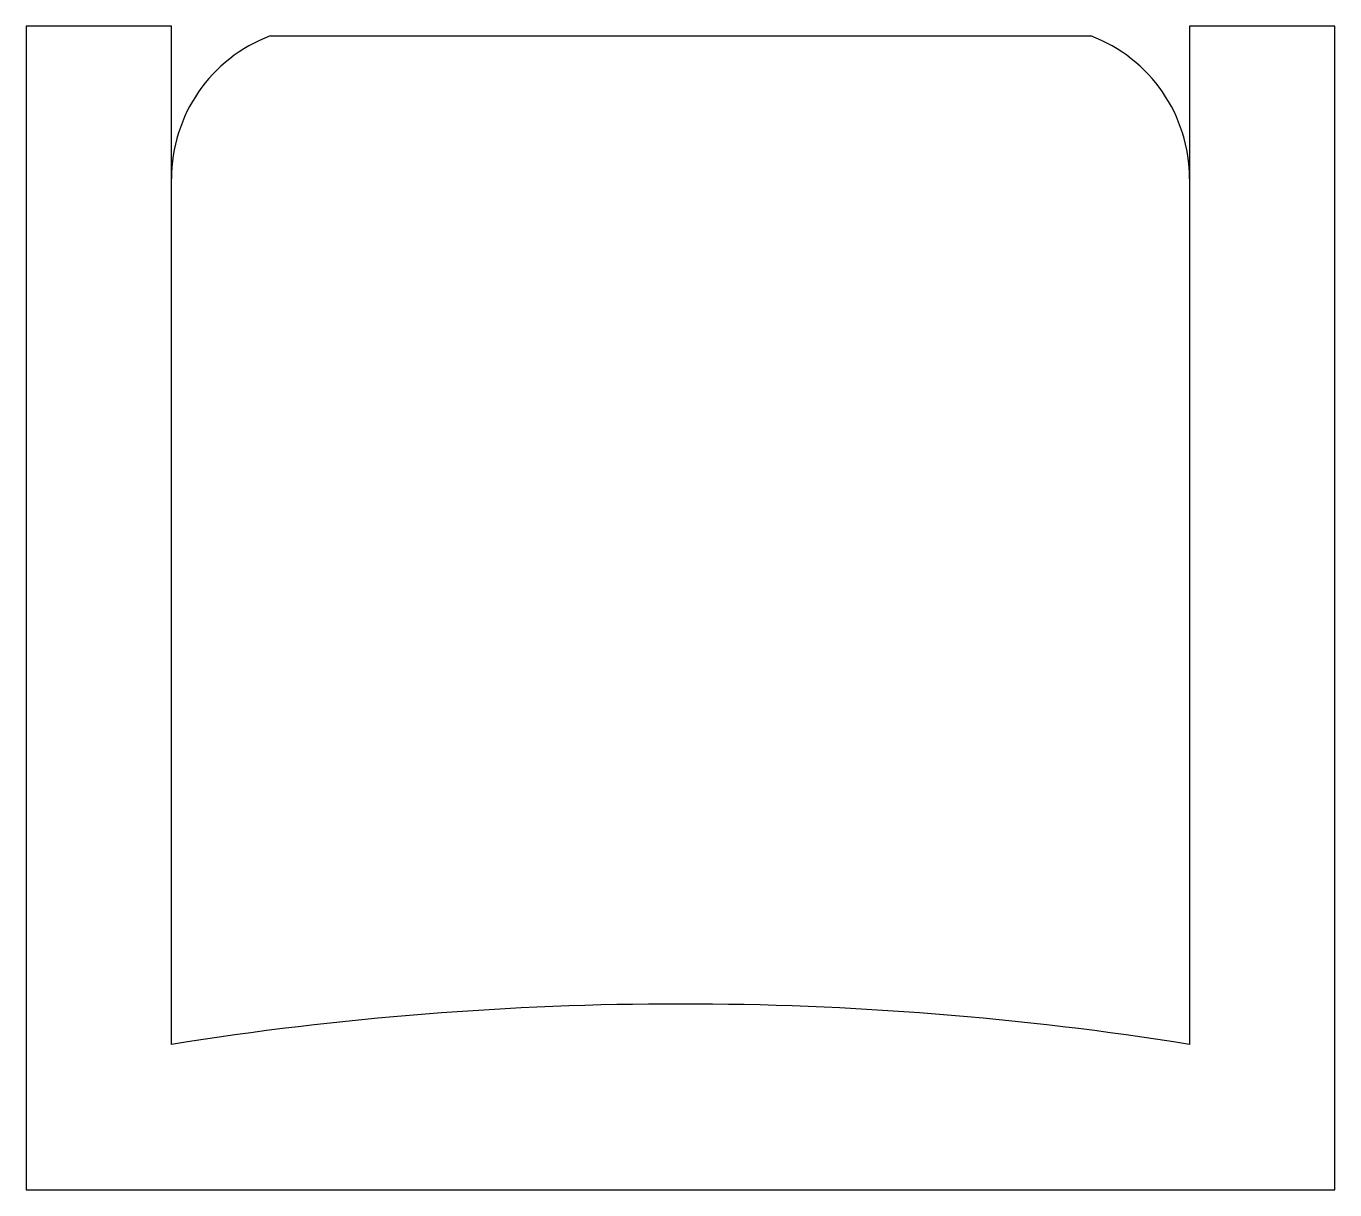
# Model space of a CAD drawing. Header units: millimetres. Extents: x 2302.8 to 2392.8, y 822 to 902.
import ezdxf

# ---------------------------------------------------------------- set-up
doc = ezdxf.new("R2010")
doc.units = ezdxf.units.MM

msp = doc.modelspace()

# ---------------------------------------------------------------- linework, layer by layer
at = {"linetype": 'Continuous'}
for p, q in [((2302.761, 901.967, -27626.8), (2302.761, 821.967, -27626.8)), ((2312.761, 901.967, -27626.8), (2302.761, 901.967, -27626.8)), ((2312.759, 831.966, -27626.8), (2312.761, 901.967, -27626.8)), ((2392.761, 901.967, -27626.8), (2382.761, 901.967, -27626.8)), ((2382.761, 901.967, -27626.8), (2382.761, 831.967, -27626.8)), ((2392.761, 821.967, -27626.8), (2392.761, 901.967, -27626.8)), ((2319.553, 901.301, -27626.8), (2375.97, 901.301, -27626.8)), ((2302.761, 821.967, -27626.8), (2392.761, 821.967, -27626.8))]:
    msp.add_line(p, q, dxfattribs=at)
for centre, radius, start, end in [((2323.226, 891.502, -27626.8), 10.465, 110.548, 180.22784), ((2372.297, 891.502, -27626.8), 10.465, 359.77214, 69.45198), ((2347.761, 612.559, -27626.8), 222.182, 80.93654, 99.06347)]:
    msp.add_arc(centre, radius, start, end, dxfattribs=at)

doc.saveas('drawing.dxf')
